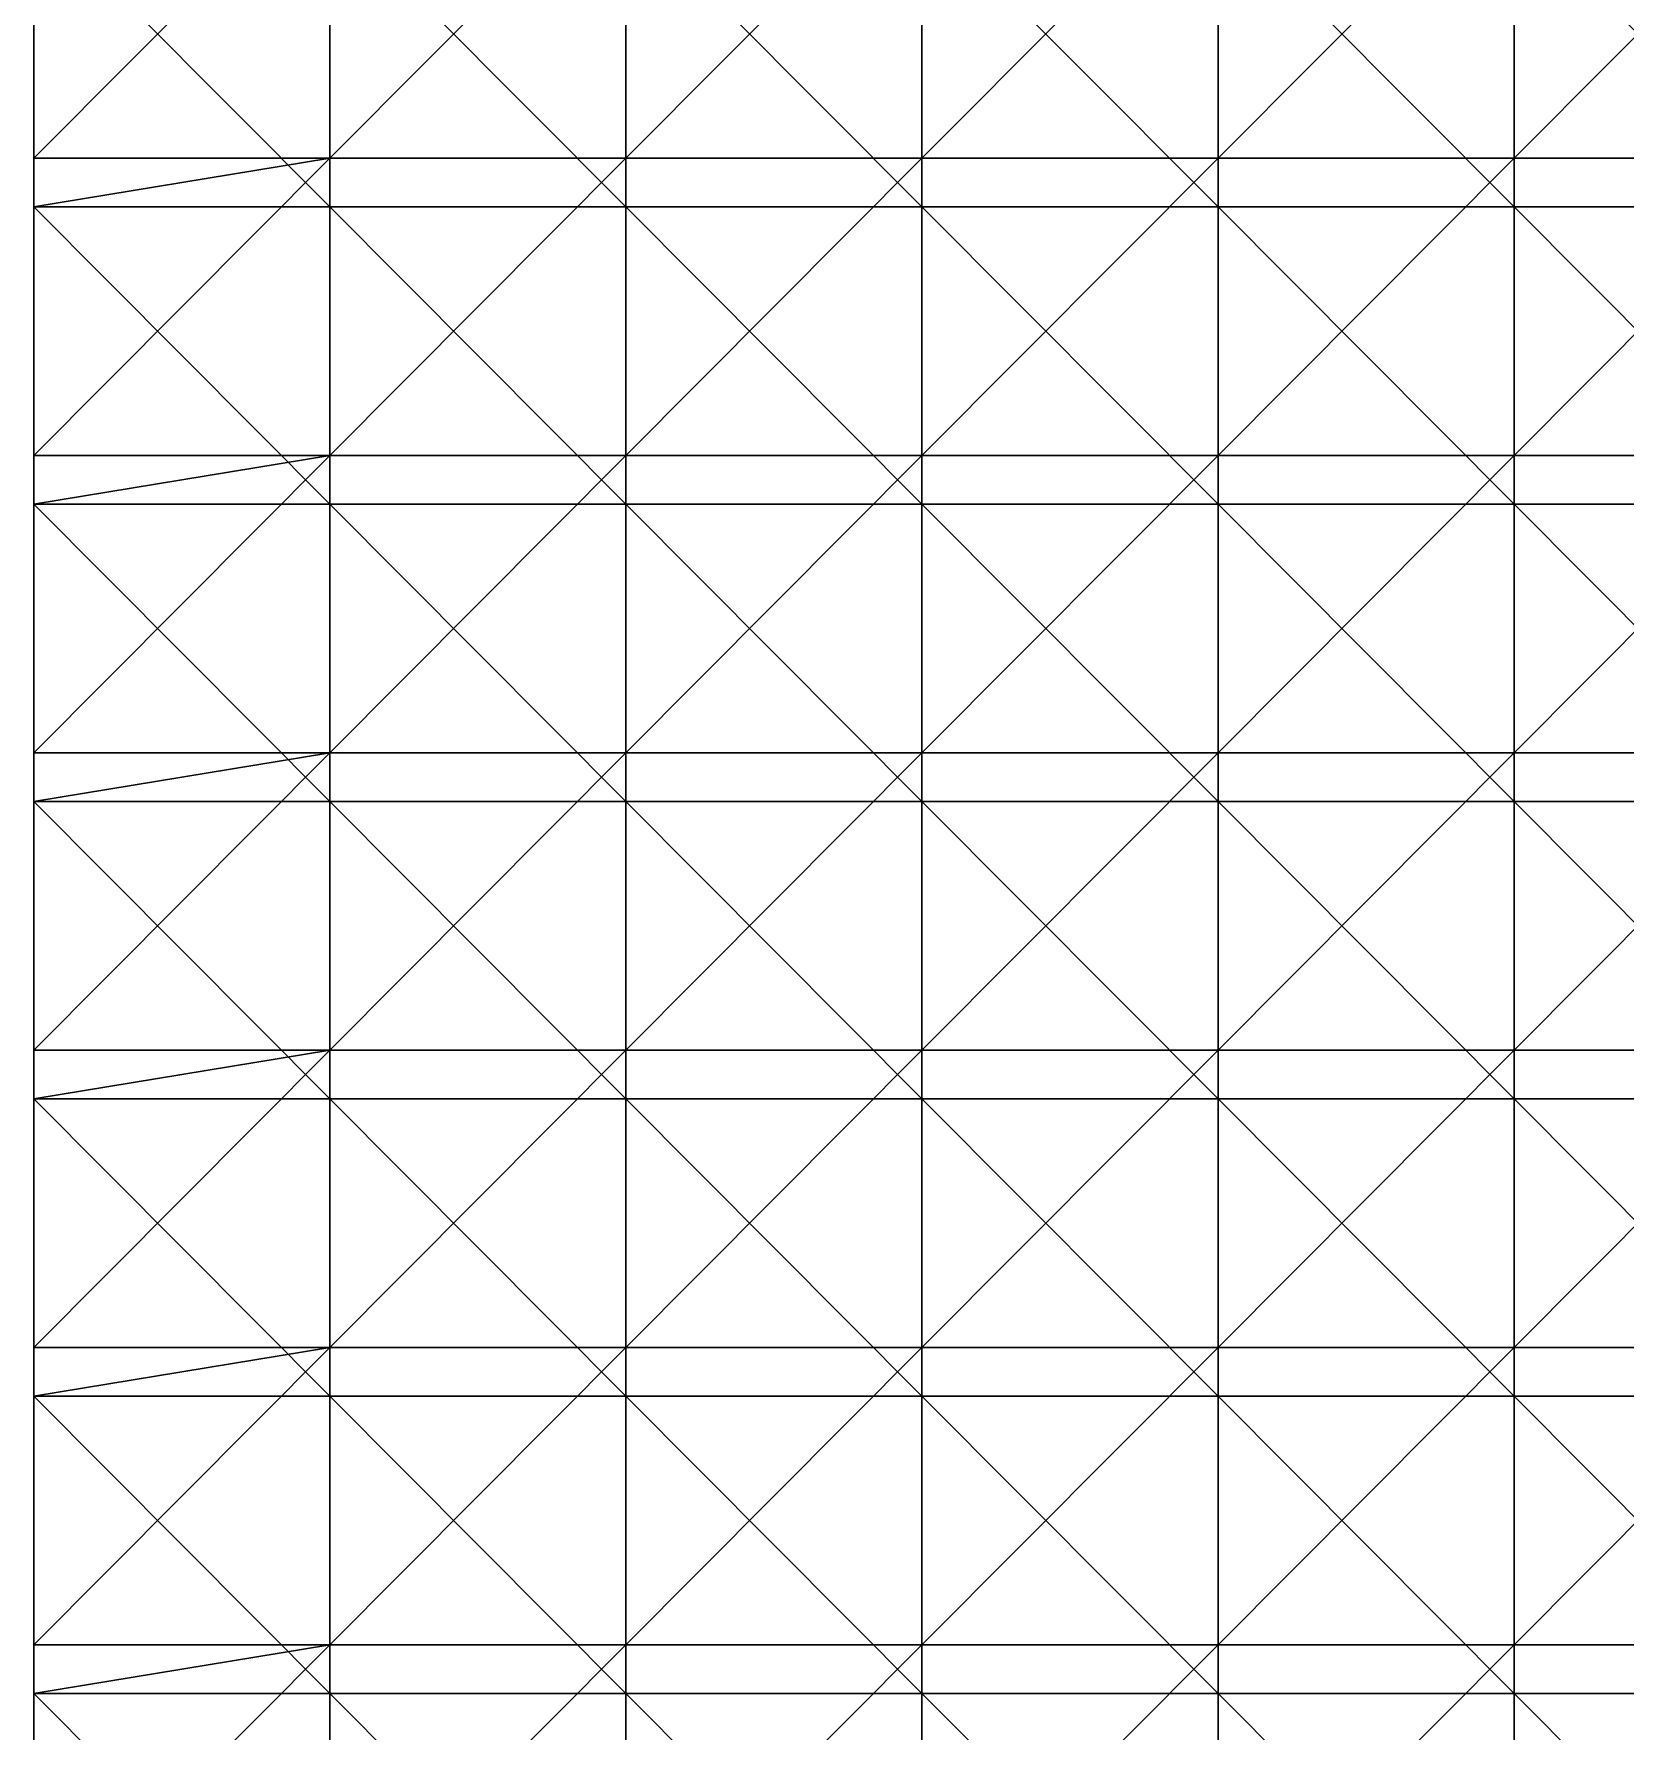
# Model space of a CAD drawing. Header units: inches. Extents: x 0 to 300, y 0 to 160.
# Drawn here: x 0 to 37.5, y 40 to 80 of the extents above; entities that cross this region are included whole.
import ezdxf

# ---------------------------------------------------------------- set-up
doc = ezdxf.new("R2010")
doc.units = ezdxf.units.IN
doc.header["$LTSCALE"] = 198.929398
doc.header["$MEASUREMENT"] = 0
for name, color, linetype in [('1', 7, 'CONTINUOUS'), ('4', 7, 'CONTINUOUS'), ('6', 7, 'CONTINUOUS')]:
    doc.layers.add(name, color=color, linetype=linetype)

msp = doc.modelspace()

# ---------------------------------------------------------------- linework, layer by layer
at = {"layer": '1', "linetype": 'CONTINUOUS'}
for points in [[(0, 75.923, -153.043), (0, 75.923, -146.087), (0, 82.93, -153.043), (0, 75.923, -153.043)], [(0, 77.07, -160), (0, 75.923, -153.043), (0, 82.93, -160), (0, 77.07, -160)], [(0, 82.93, -160), (0, 75.923, -153.043), (0, 82.93, -153.043), (0, 82.93, -160)], [(0, 75.923, -146.087), (0, 75.923, -139.13), (0, 82.93, -146.087), (0, 75.923, -146.087)], [(0, 82.93, -153.043), (0, 75.923, -146.087), (0, 82.93, -146.087), (0, 82.93, -153.043)], [(0, 75.923, -139.13), (0, 75.923, -132.174), (0, 82.93, -139.13), (0, 75.923, -139.13)], [(0, 82.93, -146.087), (0, 75.923, -139.13), (0, 82.93, -139.13), (0, 82.93, -146.087)], [(0, 75.923, -132.174), (0, 75.923, -125.217), (0, 82.93, -132.174), (0, 75.923, -132.174)], [(0, 82.93, -139.13), (0, 75.923, -132.174), (0, 82.93, -132.174), (0, 82.93, -139.13)], [(0, 75.923, -125.217), (0, 75.923, -118.261), (0, 82.93, -125.217), (0, 75.923, -125.217)], [(0, 82.93, -132.174), (0, 75.923, -125.217), (0, 82.93, -125.217), (0, 82.93, -132.174)], [(0, 75.923, -118.261), (0, 75.923, -111.304), (0, 82.93, -118.261), (0, 75.923, -118.261)], [(0, 82.93, -125.217), (0, 75.923, -118.261), (0, 82.93, -118.261), (0, 82.93, -125.217)], [(0, 75.923, -111.304), (0, 75.923, -104.348), (0, 82.93, -111.304), (0, 75.923, -111.304)], [(0, 82.93, -118.261), (0, 75.923, -111.304), (0, 82.93, -111.304), (0, 82.93, -118.261)], [(0, 75.923, -104.348), (0, 75.923, -97.391), (0, 82.93, -104.348), (0, 75.923, -104.348)], [(0, 82.93, -111.304), (0, 75.923, -104.348), (0, 82.93, -104.348), (0, 82.93, -111.304)], [(0, 75.923, -97.391), (0, 75.923, -90.435), (0, 82.93, -97.391), (0, 75.923, -97.391)], [(0, 82.93, -104.348), (0, 75.923, -97.391), (0, 82.93, -97.391), (0, 82.93, -104.348)], [(0, 75.923, -90.435), (0, 75.923, -83.478), (0, 82.93, -90.435), (0, 75.923, -90.435)], [(0, 82.93, -97.391), (0, 75.923, -90.435), (0, 82.93, -90.435), (0, 82.93, -97.391)], [(0, 75.923, -83.478), (0, 75.923, -76.522), (0, 82.93, -83.478), (0, 75.923, -83.478)], [(0, 82.93, -90.435), (0, 75.923, -83.478), (0, 82.93, -83.478), (0, 82.93, -90.435)], [(0, 75.923, -76.522), (0, 75.923, -69.565), (0, 82.93, -76.522), (0, 75.923, -76.522)], [(0, 82.93, -83.478), (0, 75.923, -76.522), (0, 82.93, -76.522), (0, 82.93, -83.478)], [(0, 75.923, -69.565), (0, 75.923, -62.609), (0, 82.93, -69.565), (0, 75.923, -69.565)], [(0, 82.93, -76.522), (0, 75.923, -69.565), (0, 82.93, -69.565), (0, 82.93, -76.522)], [(0, 75.923, -62.609), (0, 75.923, -55.652), (0, 82.93, -62.609), (0, 75.923, -62.609)], [(0, 82.93, -69.565), (0, 75.923, -62.609), (0, 82.93, -62.609), (0, 82.93, -69.565)], [(0, 75.923, -55.652), (0, 75.923, -48.696), (0, 82.93, -55.652), (0, 75.923, -55.652)], [(0, 82.93, -62.609), (0, 75.923, -55.652), (0, 82.93, -55.652), (0, 82.93, -62.609)], [(0, 75.923, -48.696), (0, 75.923, -41.739), (0, 82.93, -48.696), (0, 75.923, -48.696)], [(0, 82.93, -55.652), (0, 75.923, -48.696), (0, 82.93, -48.696), (0, 82.93, -55.652)], [(0, 75.923, -41.739), (0, 75.923, -34.783), (0, 82.93, -41.739), (0, 75.923, -41.739)], [(0, 82.93, -48.696), (0, 75.923, -41.739), (0, 82.93, -41.739), (0, 82.93, -48.696)], [(0, 75.923, -34.783), (0, 75.923, -27.826), (0, 82.93, -34.783), (0, 75.923, -34.783)], [(0, 82.93, -41.739), (0, 75.923, -34.783), (0, 82.93, -34.783), (0, 82.93, -41.739)], [(0, 75.923, -27.826), (0, 75.923, -20.87), (0, 82.93, -27.826), (0, 75.923, -27.826)], [(0, 82.93, -34.783), (0, 75.923, -27.826), (0, 82.93, -27.826), (0, 82.93, -34.783)], [(0, 75.923, -20.87), (0, 75.923, -13.913), (0, 82.93, -20.87), (0, 75.923, -20.87)], [(0, 82.93, -27.826), (0, 75.923, -20.87), (0, 82.93, -20.87), (0, 82.93, -27.826)], [(0, 75.923, -13.913), (0, 75.923, -6.957), (0, 82.93, -13.913), (0, 75.923, -13.913)], [(0, 82.93, -20.87), (0, 75.923, -13.913), (0, 82.93, -13.913), (0, 82.93, -20.87)], [(0, 75.923, -6.957), (0, 75.923), (0, 82.93, -6.957), (0, 75.923, -6.957)], [(0, 82.93, -13.913), (0, 75.923, -6.957), (0, 82.93, -6.957), (0, 82.93, -13.913)], [(0, 82.93, -6.957), (0, 75.923), (0, 82.93), (0, 82.93, -6.957)], [(0, 75.923, -160), (0, 75.923, -153.043), (0, 77.07, -160), (0, 75.923, -160)], [(0, 68.916, -153.043), (0, 68.916, -146.087), (0, 75.923, -153.043), (0, 68.916, -153.043)], [(0, 70.063, -160), (0, 68.916, -153.043), (0, 75.923, -160), (0, 70.063, -160)], [(0, 75.923, -160), (0, 68.916, -153.043), (0, 75.923, -153.043), (0, 75.923, -160)], [(0, 68.916, -146.087), (0, 68.916, -139.13), (0, 75.923, -146.087), (0, 68.916, -146.087)], [(0, 75.923, -153.043), (0, 68.916, -146.087), (0, 75.923, -146.087), (0, 75.923, -153.043)], [(0, 68.916, -139.13), (0, 68.916, -132.174), (0, 75.923, -139.13), (0, 68.916, -139.13)], [(0, 75.923, -146.087), (0, 68.916, -139.13), (0, 75.923, -139.13), (0, 75.923, -146.087)], [(0, 68.916, -132.174), (0, 68.916, -125.217), (0, 75.923, -132.174), (0, 68.916, -132.174)], [(0, 75.923, -139.13), (0, 68.916, -132.174), (0, 75.923, -132.174), (0, 75.923, -139.13)], [(0, 68.916, -125.217), (0, 68.916, -118.261), (0, 75.923, -125.217), (0, 68.916, -125.217)], [(0, 75.923, -132.174), (0, 68.916, -125.217), (0, 75.923, -125.217), (0, 75.923, -132.174)], [(0, 68.916, -118.261), (0, 68.916, -111.304), (0, 75.923, -118.261), (0, 68.916, -118.261)], [(0, 75.923, -125.217), (0, 68.916, -118.261), (0, 75.923, -118.261), (0, 75.923, -125.217)], [(0, 68.916, -111.304), (0, 68.916, -104.348), (0, 75.923, -111.304), (0, 68.916, -111.304)], [(0, 75.923, -118.261), (0, 68.916, -111.304), (0, 75.923, -111.304), (0, 75.923, -118.261)], [(0, 68.916, -104.348), (0, 68.916, -97.391), (0, 75.923, -104.348), (0, 68.916, -104.348)], [(0, 75.923, -111.304), (0, 68.916, -104.348), (0, 75.923, -104.348), (0, 75.923, -111.304)], [(0, 68.916, -97.391), (0, 68.916, -90.435), (0, 75.923, -97.391), (0, 68.916, -97.391)], [(0, 75.923, -104.348), (0, 68.916, -97.391), (0, 75.923, -97.391), (0, 75.923, -104.348)], [(0, 68.916, -90.435), (0, 68.916, -83.478), (0, 75.923, -90.435), (0, 68.916, -90.435)], [(0, 75.923, -97.391), (0, 68.916, -90.435), (0, 75.923, -90.435), (0, 75.923, -97.391)], [(0, 68.916, -83.478), (0, 68.916, -76.522), (0, 75.923, -83.478), (0, 68.916, -83.478)], [(0, 75.923, -90.435), (0, 68.916, -83.478), (0, 75.923, -83.478), (0, 75.923, -90.435)], [(0, 68.916, -76.522), (0, 68.916, -69.565), (0, 75.923, -76.522), (0, 68.916, -76.522)], [(0, 75.923, -83.478), (0, 68.916, -76.522), (0, 75.923, -76.522), (0, 75.923, -83.478)], [(0, 68.916, -69.565), (0, 68.916, -62.609), (0, 75.923, -69.565), (0, 68.916, -69.565)], [(0, 75.923, -76.522), (0, 68.916, -69.565), (0, 75.923, -69.565), (0, 75.923, -76.522)], [(0, 68.916, -62.609), (0, 68.916, -55.652), (0, 75.923, -62.609), (0, 68.916, -62.609)], [(0, 75.923, -69.565), (0, 68.916, -62.609), (0, 75.923, -62.609), (0, 75.923, -69.565)], [(0, 68.916, -55.652), (0, 68.916, -48.696), (0, 75.923, -55.652), (0, 68.916, -55.652)], [(0, 75.923, -62.609), (0, 68.916, -55.652), (0, 75.923, -55.652), (0, 75.923, -62.609)], [(0, 68.916, -48.696), (0, 68.916, -41.739), (0, 75.923, -48.696), (0, 68.916, -48.696)], [(0, 75.923, -55.652), (0, 68.916, -48.696), (0, 75.923, -48.696), (0, 75.923, -55.652)], [(0, 68.916, -41.739), (0, 68.916, -34.783), (0, 75.923, -41.739), (0, 68.916, -41.739)], [(0, 75.923, -48.696), (0, 68.916, -41.739), (0, 75.923, -41.739), (0, 75.923, -48.696)], [(0, 68.916, -34.783), (0, 68.916, -27.826), (0, 75.923, -34.783), (0, 68.916, -34.783)], [(0, 75.923, -41.739), (0, 68.916, -34.783), (0, 75.923, -34.783), (0, 75.923, -41.739)], [(0, 68.916, -27.826), (0, 68.916, -20.87), (0, 75.923, -27.826), (0, 68.916, -27.826)], [(0, 75.923, -34.783), (0, 68.916, -27.826), (0, 75.923, -27.826), (0, 75.923, -34.783)], [(0, 68.916, -20.87), (0, 68.916, -13.913), (0, 75.923, -20.87), (0, 68.916, -20.87)], [(0, 75.923, -27.826), (0, 68.916, -20.87), (0, 75.923, -20.87), (0, 75.923, -27.826)], [(0, 68.916, -13.913), (0, 68.916, -6.957), (0, 75.923, -13.913), (0, 68.916, -13.913)], [(0, 75.923, -20.87), (0, 68.916, -13.913), (0, 75.923, -13.913), (0, 75.923, -20.87)], [(0, 68.916, -6.957), (0, 68.916), (0, 75.923, -6.957), (0, 68.916, -6.957)], [(0, 75.923, -13.913), (0, 68.916, -6.957), (0, 75.923, -6.957), (0, 75.923, -13.913)], [(0, 75.923, -6.957), (0, 68.916), (0, 75.923), (0, 75.923, -6.957)], [(0, 68.916, -160), (0, 68.916, -153.043), (0, 70.063, -160), (0, 68.916, -160)], [(0, 61.909, -153.043), (0, 61.909, -146.087), (0, 68.916, -153.043), (0, 61.909, -153.043)], [(0, 63.056, -160), (0, 61.909, -153.043), (0, 68.916, -160), (0, 63.056, -160)], [(0, 68.916, -160), (0, 61.909, -153.043), (0, 68.916, -153.043), (0, 68.916, -160)], [(0, 61.909, -146.087), (0, 61.909, -139.13), (0, 68.916, -146.087), (0, 61.909, -146.087)], [(0, 68.916, -153.043), (0, 61.909, -146.087), (0, 68.916, -146.087), (0, 68.916, -153.043)], [(0, 61.909, -139.13), (0, 61.909, -132.174), (0, 68.916, -139.13), (0, 61.909, -139.13)], [(0, 68.916, -146.087), (0, 61.909, -139.13), (0, 68.916, -139.13), (0, 68.916, -146.087)], [(0, 61.909, -132.174), (0, 61.909, -125.217), (0, 68.916, -132.174), (0, 61.909, -132.174)], [(0, 68.916, -139.13), (0, 61.909, -132.174), (0, 68.916, -132.174), (0, 68.916, -139.13)], [(0, 61.909, -125.217), (0, 61.909, -118.261), (0, 68.916, -125.217), (0, 61.909, -125.217)], [(0, 68.916, -132.174), (0, 61.909, -125.217), (0, 68.916, -125.217), (0, 68.916, -132.174)], [(0, 61.909, -118.261), (0, 61.909, -111.304), (0, 68.916, -118.261), (0, 61.909, -118.261)], [(0, 68.916, -125.217), (0, 61.909, -118.261), (0, 68.916, -118.261), (0, 68.916, -125.217)], [(0, 61.909, -111.304), (0, 61.909, -104.348), (0, 68.916, -111.304), (0, 61.909, -111.304)], [(0, 68.916, -118.261), (0, 61.909, -111.304), (0, 68.916, -111.304), (0, 68.916, -118.261)], [(0, 61.909, -104.348), (0, 61.909, -97.391), (0, 68.916, -104.348), (0, 61.909, -104.348)], [(0, 68.916, -111.304), (0, 61.909, -104.348), (0, 68.916, -104.348), (0, 68.916, -111.304)], [(0, 61.909, -97.391), (0, 61.909, -90.435), (0, 68.916, -97.391), (0, 61.909, -97.391)], [(0, 68.916, -104.348), (0, 61.909, -97.391), (0, 68.916, -97.391), (0, 68.916, -104.348)], [(0, 61.909, -90.435), (0, 61.909, -83.478), (0, 68.916, -90.435), (0, 61.909, -90.435)], [(0, 68.916, -97.391), (0, 61.909, -90.435), (0, 68.916, -90.435), (0, 68.916, -97.391)], [(0, 61.909, -83.478), (0, 61.909, -76.522), (0, 68.916, -83.478), (0, 61.909, -83.478)], [(0, 68.916, -90.435), (0, 61.909, -83.478), (0, 68.916, -83.478), (0, 68.916, -90.435)], [(0, 61.909, -76.522), (0, 61.909, -69.565), (0, 68.916, -76.522), (0, 61.909, -76.522)], [(0, 68.916, -83.478), (0, 61.909, -76.522), (0, 68.916, -76.522), (0, 68.916, -83.478)], [(0, 61.909, -69.565), (0, 61.909, -62.609), (0, 68.916, -69.565), (0, 61.909, -69.565)], [(0, 68.916, -76.522), (0, 61.909, -69.565), (0, 68.916, -69.565), (0, 68.916, -76.522)], [(0, 61.909, -62.609), (0, 61.909, -55.652), (0, 68.916, -62.609), (0, 61.909, -62.609)], [(0, 68.916, -69.565), (0, 61.909, -62.609), (0, 68.916, -62.609), (0, 68.916, -69.565)], [(0, 61.909, -55.652), (0, 61.909, -48.696), (0, 68.916, -55.652), (0, 61.909, -55.652)], [(0, 68.916, -62.609), (0, 61.909, -55.652), (0, 68.916, -55.652), (0, 68.916, -62.609)], [(0, 61.909, -48.696), (0, 61.909, -41.739), (0, 68.916, -48.696), (0, 61.909, -48.696)], [(0, 68.916, -55.652), (0, 61.909, -48.696), (0, 68.916, -48.696), (0, 68.916, -55.652)], [(0, 61.909, -41.739), (0, 61.909, -34.783), (0, 68.916, -41.739), (0, 61.909, -41.739)], [(0, 68.916, -48.696), (0, 61.909, -41.739), (0, 68.916, -41.739), (0, 68.916, -48.696)], [(0, 61.909, -34.783), (0, 61.909, -27.826), (0, 68.916, -34.783), (0, 61.909, -34.783)], [(0, 68.916, -41.739), (0, 61.909, -34.783), (0, 68.916, -34.783), (0, 68.916, -41.739)], [(0, 61.909, -27.826), (0, 61.909, -20.87), (0, 68.916, -27.826), (0, 61.909, -27.826)], [(0, 68.916, -34.783), (0, 61.909, -27.826), (0, 68.916, -27.826), (0, 68.916, -34.783)], [(0, 61.909, -20.87), (0, 61.909, -13.913), (0, 68.916, -20.87), (0, 61.909, -20.87)], [(0, 68.916, -27.826), (0, 61.909, -20.87), (0, 68.916, -20.87), (0, 68.916, -27.826)], [(0, 61.909, -13.913), (0, 61.909, -6.957), (0, 68.916, -13.913), (0, 61.909, -13.913)], [(0, 68.916, -20.87), (0, 61.909, -13.913), (0, 68.916, -13.913), (0, 68.916, -20.87)], [(0, 61.909, -6.957), (0, 61.909), (0, 68.916, -6.957), (0, 61.909, -6.957)], [(0, 68.916, -13.913), (0, 61.909, -6.957), (0, 68.916, -6.957), (0, 68.916, -13.913)], [(0, 68.916, -6.957), (0, 61.909), (0, 68.916), (0, 68.916, -6.957)], [(0, 61.909, -160), (0, 61.909, -153.043), (0, 63.056, -160), (0, 61.909, -160)], [(0, 54.902, -153.043), (0, 54.902, -146.087), (0, 61.909, -153.043), (0, 54.902, -153.043)], [(0, 56.049, -160), (0, 54.902, -153.043), (0, 61.909, -160), (0, 56.049, -160)], [(0, 61.909, -160), (0, 54.902, -153.043), (0, 61.909, -153.043), (0, 61.909, -160)], [(0, 54.902, -146.087), (0, 54.902, -139.13), (0, 61.909, -146.087), (0, 54.902, -146.087)], [(0, 61.909, -153.043), (0, 54.902, -146.087), (0, 61.909, -146.087), (0, 61.909, -153.043)], [(0, 54.902, -139.13), (0, 54.902, -132.174), (0, 61.909, -139.13), (0, 54.902, -139.13)], [(0, 61.909, -146.087), (0, 54.902, -139.13), (0, 61.909, -139.13), (0, 61.909, -146.087)], [(0, 54.902, -132.174), (0, 54.902, -125.217), (0, 61.909, -132.174), (0, 54.902, -132.174)], [(0, 61.909, -139.13), (0, 54.902, -132.174), (0, 61.909, -132.174), (0, 61.909, -139.13)], [(0, 54.902, -125.217), (0, 54.902, -118.261), (0, 61.909, -125.217), (0, 54.902, -125.217)], [(0, 61.909, -132.174), (0, 54.902, -125.217), (0, 61.909, -125.217), (0, 61.909, -132.174)], [(0, 54.902, -118.261), (0, 54.902, -111.304), (0, 61.909, -118.261), (0, 54.902, -118.261)], [(0, 61.909, -125.217), (0, 54.902, -118.261), (0, 61.909, -118.261), (0, 61.909, -125.217)], [(0, 54.902, -111.304), (0, 54.902, -104.348), (0, 61.909, -111.304), (0, 54.902, -111.304)], [(0, 61.909, -118.261), (0, 54.902, -111.304), (0, 61.909, -111.304), (0, 61.909, -118.261)], [(0, 54.902, -104.348), (0, 54.902, -97.391), (0, 61.909, -104.348), (0, 54.902, -104.348)], [(0, 61.909, -111.304), (0, 54.902, -104.348), (0, 61.909, -104.348), (0, 61.909, -111.304)], [(0, 54.902, -97.391), (0, 54.902, -90.435), (0, 61.909, -97.391), (0, 54.902, -97.391)], [(0, 61.909, -104.348), (0, 54.902, -97.391), (0, 61.909, -97.391), (0, 61.909, -104.348)], [(0, 54.902, -90.435), (0, 54.902, -83.478), (0, 61.909, -90.435), (0, 54.902, -90.435)], [(0, 61.909, -97.391), (0, 54.902, -90.435), (0, 61.909, -90.435), (0, 61.909, -97.391)], [(0, 54.902, -83.478), (0, 54.902, -76.522), (0, 61.909, -83.478), (0, 54.902, -83.478)], [(0, 61.909, -90.435), (0, 54.902, -83.478), (0, 61.909, -83.478), (0, 61.909, -90.435)], [(0, 54.902, -76.522), (0, 54.902, -69.565), (0, 61.909, -76.522), (0, 54.902, -76.522)], [(0, 61.909, -83.478), (0, 54.902, -76.522), (0, 61.909, -76.522), (0, 61.909, -83.478)], [(0, 54.902, -69.565), (0, 54.902, -62.609), (0, 61.909, -69.565), (0, 54.902, -69.565)], [(0, 61.909, -76.522), (0, 54.902, -69.565), (0, 61.909, -69.565), (0, 61.909, -76.522)], [(0, 54.902, -62.609), (0, 54.902, -55.652), (0, 61.909, -62.609), (0, 54.902, -62.609)], [(0, 61.909, -69.565), (0, 54.902, -62.609), (0, 61.909, -62.609), (0, 61.909, -69.565)], [(0, 54.902, -55.652), (0, 54.902, -48.696), (0, 61.909, -55.652), (0, 54.902, -55.652)], [(0, 61.909, -62.609), (0, 54.902, -55.652), (0, 61.909, -55.652), (0, 61.909, -62.609)], [(0, 54.902, -48.696), (0, 54.902, -41.739), (0, 61.909, -48.696), (0, 54.902, -48.696)], [(0, 61.909, -55.652), (0, 54.902, -48.696), (0, 61.909, -48.696), (0, 61.909, -55.652)], [(0, 54.902, -41.739), (0, 54.902, -34.783), (0, 61.909, -41.739), (0, 54.902, -41.739)], [(0, 61.909, -48.696), (0, 54.902, -41.739), (0, 61.909, -41.739), (0, 61.909, -48.696)], [(0, 54.902, -34.783), (0, 54.902, -27.826), (0, 61.909, -34.783), (0, 54.902, -34.783)], [(0, 61.909, -41.739), (0, 54.902, -34.783), (0, 61.909, -34.783), (0, 61.909, -41.739)], [(0, 54.902, -27.826), (0, 54.902, -20.87), (0, 61.909, -27.826), (0, 54.902, -27.826)], [(0, 61.909, -34.783), (0, 54.902, -27.826), (0, 61.909, -27.826), (0, 61.909, -34.783)], [(0, 54.902, -20.87), (0, 54.902, -13.913), (0, 61.909, -20.87), (0, 54.902, -20.87)], [(0, 61.909, -27.826), (0, 54.902, -20.87), (0, 61.909, -20.87), (0, 61.909, -27.826)], [(0, 54.902, -13.913), (0, 54.902, -6.957), (0, 61.909, -13.913), (0, 54.902, -13.913)], [(0, 61.909, -20.87), (0, 54.902, -13.913), (0, 61.909, -13.913), (0, 61.909, -20.87)], [(0, 54.902, -6.957), (0, 54.902), (0, 61.909, -6.957), (0, 54.902, -6.957)], [(0, 61.909, -13.913), (0, 54.902, -6.957), (0, 61.909, -6.957), (0, 61.909, -13.913)], [(0, 61.909, -6.957), (0, 54.902), (0, 61.909), (0, 61.909, -6.957)], [(0, 54.902, -160), (0, 54.902, -153.043), (0, 56.049, -160), (0, 54.902, -160)], [(0, 47.895, -153.043), (0, 47.895, -146.087), (0, 54.902, -153.043), (0, 47.895, -153.043)], [(0, 49.042, -160), (0, 47.895, -153.043), (0, 54.902, -160), (0, 49.042, -160)], [(0, 54.902, -160), (0, 47.895, -153.043), (0, 54.902, -153.043), (0, 54.902, -160)], [(0, 47.895, -146.087), (0, 47.895, -139.13), (0, 54.902, -146.087), (0, 47.895, -146.087)], [(0, 54.902, -153.043), (0, 47.895, -146.087), (0, 54.902, -146.087), (0, 54.902, -153.043)], [(0, 47.895, -139.13), (0, 47.895, -132.174), (0, 54.902, -139.13), (0, 47.895, -139.13)], [(0, 54.902, -146.087), (0, 47.895, -139.13), (0, 54.902, -139.13), (0, 54.902, -146.087)], [(0, 47.895, -132.174), (0, 47.895, -125.217), (0, 54.902, -132.174), (0, 47.895, -132.174)], [(0, 54.902, -139.13), (0, 47.895, -132.174), (0, 54.902, -132.174), (0, 54.902, -139.13)], [(0, 47.895, -125.217), (0, 47.895, -118.261), (0, 54.902, -125.217), (0, 47.895, -125.217)], [(0, 54.902, -132.174), (0, 47.895, -125.217), (0, 54.902, -125.217), (0, 54.902, -132.174)], [(0, 47.895, -118.261), (0, 47.895, -111.304), (0, 54.902, -118.261), (0, 47.895, -118.261)], [(0, 54.902, -125.217), (0, 47.895, -118.261), (0, 54.902, -118.261), (0, 54.902, -125.217)], [(0, 47.895, -111.304), (0, 47.895, -104.348), (0, 54.902, -111.304), (0, 47.895, -111.304)], [(0, 54.902, -118.261), (0, 47.895, -111.304), (0, 54.902, -111.304), (0, 54.902, -118.261)], [(0, 47.895, -104.348), (0, 47.895, -97.391), (0, 54.902, -104.348), (0, 47.895, -104.348)], [(0, 54.902, -111.304), (0, 47.895, -104.348), (0, 54.902, -104.348), (0, 54.902, -111.304)], [(0, 47.895, -97.391), (0, 47.895, -90.435), (0, 54.902, -97.391), (0, 47.895, -97.391)], [(0, 54.902, -104.348), (0, 47.895, -97.391), (0, 54.902, -97.391), (0, 54.902, -104.348)], [(0, 47.895, -90.435), (0, 47.895, -83.478), (0, 54.902, -90.435), (0, 47.895, -90.435)], [(0, 54.902, -97.391), (0, 47.895, -90.435), (0, 54.902, -90.435), (0, 54.902, -97.391)], [(0, 47.895, -83.478), (0, 47.895, -76.522), (0, 54.902, -83.478), (0, 47.895, -83.478)], [(0, 54.902, -90.435), (0, 47.895, -83.478), (0, 54.902, -83.478), (0, 54.902, -90.435)], [(0, 47.895, -76.522), (0, 47.895, -69.565), (0, 54.902, -76.522), (0, 47.895, -76.522)], [(0, 54.902, -83.478), (0, 47.895, -76.522), (0, 54.902, -76.522), (0, 54.902, -83.478)], [(0, 47.895, -69.565), (0, 47.895, -62.609), (0, 54.902, -69.565), (0, 47.895, -69.565)], [(0, 54.902, -76.522), (0, 47.895, -69.565), (0, 54.902, -69.565), (0, 54.902, -76.522)], [(0, 47.895, -62.609), (0, 47.895, -55.652), (0, 54.902, -62.609), (0, 47.895, -62.609)], [(0, 54.902, -69.565), (0, 47.895, -62.609), (0, 54.902, -62.609), (0, 54.902, -69.565)], [(0, 47.895, -55.652), (0, 47.895, -48.696), (0, 54.902, -55.652), (0, 47.895, -55.652)], [(0, 54.902, -62.609), (0, 47.895, -55.652), (0, 54.902, -55.652), (0, 54.902, -62.609)], [(0, 47.895, -48.696), (0, 47.895, -41.739), (0, 54.902, -48.696), (0, 47.895, -48.696)], [(0, 54.902, -55.652), (0, 47.895, -48.696), (0, 54.902, -48.696), (0, 54.902, -55.652)], [(0, 47.895, -41.739), (0, 47.895, -34.783), (0, 54.902, -41.739), (0, 47.895, -41.739)], [(0, 54.902, -48.696), (0, 47.895, -41.739), (0, 54.902, -41.739), (0, 54.902, -48.696)], [(0, 47.895, -34.783), (0, 47.895, -27.826), (0, 54.902, -34.783), (0, 47.895, -34.783)], [(0, 54.902, -41.739), (0, 47.895, -34.783), (0, 54.902, -34.783), (0, 54.902, -41.739)], [(0, 47.895, -27.826), (0, 47.895, -20.87), (0, 54.902, -27.826), (0, 47.895, -27.826)], [(0, 54.902, -34.783), (0, 47.895, -27.826), (0, 54.902, -27.826), (0, 54.902, -34.783)], [(0, 47.895, -20.87), (0, 47.895, -13.913), (0, 54.902, -20.87), (0, 47.895, -20.87)], [(0, 54.902, -27.826), (0, 47.895, -20.87), (0, 54.902, -20.87), (0, 54.902, -27.826)], [(0, 47.895, -13.913), (0, 47.895, -6.957), (0, 54.902, -13.913), (0, 47.895, -13.913)], [(0, 54.902, -20.87), (0, 47.895, -13.913), (0, 54.902, -13.913), (0, 54.902, -20.87)], [(0, 47.895, -6.957), (0, 47.895), (0, 54.902, -6.957), (0, 47.895, -6.957)], [(0, 54.902, -13.913), (0, 47.895, -6.957), (0, 54.902, -6.957), (0, 54.902, -13.913)], [(0, 54.902, -6.957), (0, 47.895), (0, 54.902), (0, 54.902, -6.957)], [(0, 47.895, -160), (0, 47.895, -153.043), (0, 49.042, -160), (0, 47.895, -160)], [(0, 40.888, -153.043), (0, 40.888, -146.087), (0, 47.895, -153.043), (0, 40.888, -153.043)], [(0, 42.035, -160), (0, 40.888, -153.043), (0, 47.895, -160), (0, 42.035, -160)], [(0, 47.895, -160), (0, 40.888, -153.043), (0, 47.895, -153.043), (0, 47.895, -160)], [(0, 40.888, -146.087), (0, 40.888, -139.13), (0, 47.895, -146.087), (0, 40.888, -146.087)], [(0, 47.895, -153.043), (0, 40.888, -146.087), (0, 47.895, -146.087), (0, 47.895, -153.043)], [(0, 40.888, -139.13), (0, 40.888, -132.174), (0, 47.895, -139.13), (0, 40.888, -139.13)], [(0, 47.895, -146.087), (0, 40.888, -139.13), (0, 47.895, -139.13), (0, 47.895, -146.087)], [(0, 40.888, -132.174), (0, 40.888, -125.217), (0, 47.895, -132.174), (0, 40.888, -132.174)], [(0, 47.895, -139.13), (0, 40.888, -132.174), (0, 47.895, -132.174), (0, 47.895, -139.13)], [(0, 40.888, -125.217), (0, 40.888, -118.261), (0, 47.895, -125.217), (0, 40.888, -125.217)], [(0, 47.895, -132.174), (0, 40.888, -125.217), (0, 47.895, -125.217), (0, 47.895, -132.174)], [(0, 40.888, -118.261), (0, 40.888, -111.304), (0, 47.895, -118.261), (0, 40.888, -118.261)], [(0, 47.895, -125.217), (0, 40.888, -118.261), (0, 47.895, -118.261), (0, 47.895, -125.217)], [(0, 40.888, -111.304), (0, 40.888, -104.348), (0, 47.895, -111.304), (0, 40.888, -111.304)], [(0, 47.895, -118.261), (0, 40.888, -111.304), (0, 47.895, -111.304), (0, 47.895, -118.261)], [(0, 40.888, -104.348), (0, 40.888, -97.391), (0, 47.895, -104.348), (0, 40.888, -104.348)], [(0, 47.895, -111.304), (0, 40.888, -104.348), (0, 47.895, -104.348), (0, 47.895, -111.304)], [(0, 40.888, -97.391), (0, 40.888, -90.435), (0, 47.895, -97.391), (0, 40.888, -97.391)], [(0, 47.895, -104.348), (0, 40.888, -97.391), (0, 47.895, -97.391), (0, 47.895, -104.348)], [(0, 40.888, -90.435), (0, 40.888, -83.478), (0, 47.895, -90.435), (0, 40.888, -90.435)], [(0, 47.895, -97.391), (0, 40.888, -90.435), (0, 47.895, -90.435), (0, 47.895, -97.391)], [(0, 40.888, -83.478), (0, 40.888, -76.522), (0, 47.895, -83.478), (0, 40.888, -83.478)], [(0, 47.895, -90.435), (0, 40.888, -83.478), (0, 47.895, -83.478), (0, 47.895, -90.435)], [(0, 40.888, -76.522), (0, 40.888, -69.565), (0, 47.895, -76.522), (0, 40.888, -76.522)], [(0, 47.895, -83.478), (0, 40.888, -76.522), (0, 47.895, -76.522), (0, 47.895, -83.478)], [(0, 40.888, -69.565), (0, 40.888, -62.609), (0, 47.895, -69.565), (0, 40.888, -69.565)], [(0, 47.895, -76.522), (0, 40.888, -69.565), (0, 47.895, -69.565), (0, 47.895, -76.522)], [(0, 40.888, -62.609), (0, 40.888, -55.652), (0, 47.895, -62.609), (0, 40.888, -62.609)], [(0, 47.895, -69.565), (0, 40.888, -62.609), (0, 47.895, -62.609), (0, 47.895, -69.565)], [(0, 40.888, -55.652), (0, 40.888, -48.696), (0, 47.895, -55.652), (0, 40.888, -55.652)], [(0, 47.895, -62.609), (0, 40.888, -55.652), (0, 47.895, -55.652), (0, 47.895, -62.609)], [(0, 40.888, -48.696), (0, 40.888, -41.739), (0, 47.895, -48.696), (0, 40.888, -48.696)], [(0, 47.895, -55.652), (0, 40.888, -48.696), (0, 47.895, -48.696), (0, 47.895, -55.652)], [(0, 40.888, -41.739), (0, 40.888, -34.783), (0, 47.895, -41.739), (0, 40.888, -41.739)], [(0, 47.895, -48.696), (0, 40.888, -41.739), (0, 47.895, -41.739), (0, 47.895, -48.696)], [(0, 40.888, -34.783), (0, 40.888, -27.826), (0, 47.895, -34.783), (0, 40.888, -34.783)], [(0, 47.895, -41.739), (0, 40.888, -34.783), (0, 47.895, -34.783), (0, 47.895, -41.739)], [(0, 40.888, -27.826), (0, 40.888, -20.87), (0, 47.895, -27.826), (0, 40.888, -27.826)], [(0, 47.895, -34.783), (0, 40.888, -27.826), (0, 47.895, -27.826), (0, 47.895, -34.783)], [(0, 40.888, -20.87), (0, 40.888, -13.913), (0, 47.895, -20.87), (0, 40.888, -20.87)], [(0, 47.895, -27.826), (0, 40.888, -20.87), (0, 47.895, -20.87), (0, 47.895, -27.826)], [(0, 40.888, -13.913), (0, 40.888, -6.957), (0, 47.895, -13.913), (0, 40.888, -13.913)], [(0, 47.895, -20.87), (0, 40.888, -13.913), (0, 47.895, -13.913), (0, 47.895, -20.87)], [(0, 40.888, -6.957), (0, 40.888), (0, 47.895, -6.957), (0, 40.888, -6.957)], [(0, 47.895, -13.913), (0, 40.888, -6.957), (0, 47.895, -6.957), (0, 47.895, -13.913)], [(0, 47.895, -6.957), (0, 40.888), (0, 47.895), (0, 47.895, -6.957)], [(0, 40.888, -160), (0, 40.888, -153.043), (0, 42.035, -160), (0, 40.888, -160)], [(0, 33.881, -153.043), (0, 33.881, -146.087), (0, 40.888, -153.043), (0, 33.881, -153.043)], [(0, 35.028, -160), (0, 33.881, -153.043), (0, 40.888, -160), (0, 35.028, -160)], [(0, 40.888, -160), (0, 33.881, -153.043), (0, 40.888, -153.043), (0, 40.888, -160)], [(0, 33.881, -146.087), (0, 33.881, -139.13), (0, 40.888, -146.087), (0, 33.881, -146.087)], [(0, 40.888, -153.043), (0, 33.881, -146.087), (0, 40.888, -146.087), (0, 40.888, -153.043)], [(0, 33.881, -139.13), (0, 33.881, -132.174), (0, 40.888, -139.13), (0, 33.881, -139.13)], [(0, 40.888, -146.087), (0, 33.881, -139.13), (0, 40.888, -139.13), (0, 40.888, -146.087)], [(0, 33.881, -132.174), (0, 33.881, -125.217), (0, 40.888, -132.174), (0, 33.881, -132.174)], [(0, 40.888, -139.13), (0, 33.881, -132.174), (0, 40.888, -132.174), (0, 40.888, -139.13)], [(0, 33.881, -125.217), (0, 33.881, -118.261), (0, 40.888, -125.217), (0, 33.881, -125.217)], [(0, 40.888, -132.174), (0, 33.881, -125.217), (0, 40.888, -125.217), (0, 40.888, -132.174)], [(0, 33.881, -118.261), (0, 33.881, -111.304), (0, 40.888, -118.261), (0, 33.881, -118.261)], [(0, 40.888, -125.217), (0, 33.881, -118.261), (0, 40.888, -118.261), (0, 40.888, -125.217)], [(0, 33.881, -111.304), (0, 33.881, -104.348), (0, 40.888, -111.304), (0, 33.881, -111.304)], [(0, 40.888, -118.261), (0, 33.881, -111.304), (0, 40.888, -111.304), (0, 40.888, -118.261)], [(0, 33.881, -104.348), (0, 33.881, -97.391), (0, 40.888, -104.348), (0, 33.881, -104.348)], [(0, 40.888, -111.304), (0, 33.881, -104.348), (0, 40.888, -104.348), (0, 40.888, -111.304)], [(0, 33.881, -97.391), (0, 33.881, -90.435), (0, 40.888, -97.391), (0, 33.881, -97.391)], [(0, 40.888, -104.348), (0, 33.881, -97.391), (0, 40.888, -97.391), (0, 40.888, -104.348)], [(0, 33.881, -90.435), (0, 33.881, -83.478), (0, 40.888, -90.435), (0, 33.881, -90.435)], [(0, 40.888, -97.391), (0, 33.881, -90.435), (0, 40.888, -90.435), (0, 40.888, -97.391)], [(0, 33.881, -83.478), (0, 33.881, -76.522), (0, 40.888, -83.478), (0, 33.881, -83.478)], [(0, 40.888, -90.435), (0, 33.881, -83.478), (0, 40.888, -83.478), (0, 40.888, -90.435)], [(0, 33.881, -76.522), (0, 33.881, -69.565), (0, 40.888, -76.522), (0, 33.881, -76.522)], [(0, 40.888, -83.478), (0, 33.881, -76.522), (0, 40.888, -76.522), (0, 40.888, -83.478)], [(0, 33.881, -69.565), (0, 33.881, -62.609), (0, 40.888, -69.565), (0, 33.881, -69.565)], [(0, 40.888, -76.522), (0, 33.881, -69.565), (0, 40.888, -69.565), (0, 40.888, -76.522)], [(0, 33.881, -62.609), (0, 33.881, -55.652), (0, 40.888, -62.609), (0, 33.881, -62.609)], [(0, 40.888, -69.565), (0, 33.881, -62.609), (0, 40.888, -62.609), (0, 40.888, -69.565)], [(0, 33.881, -55.652), (0, 33.881, -48.696), (0, 40.888, -55.652), (0, 33.881, -55.652)], [(0, 40.888, -62.609), (0, 33.881, -55.652), (0, 40.888, -55.652), (0, 40.888, -62.609)], [(0, 33.881, -48.696), (0, 33.881, -41.739), (0, 40.888, -48.696), (0, 33.881, -48.696)], [(0, 40.888, -55.652), (0, 33.881, -48.696), (0, 40.888, -48.696), (0, 40.888, -55.652)], [(0, 33.881, -41.739), (0, 33.881, -34.783), (0, 40.888, -41.739), (0, 33.881, -41.739)], [(0, 40.888, -48.696), (0, 33.881, -41.739), (0, 40.888, -41.739), (0, 40.888, -48.696)], [(0, 33.881, -34.783), (0, 33.881, -27.826), (0, 40.888, -34.783), (0, 33.881, -34.783)], [(0, 40.888, -41.739), (0, 33.881, -34.783), (0, 40.888, -34.783), (0, 40.888, -41.739)], [(0, 33.881, -27.826), (0, 33.881, -20.87), (0, 40.888, -27.826), (0, 33.881, -27.826)], [(0, 40.888, -34.783), (0, 33.881, -27.826), (0, 40.888, -27.826), (0, 40.888, -34.783)], [(0, 33.881, -20.87), (0, 33.881, -13.913), (0, 40.888, -20.87), (0, 33.881, -20.87)], [(0, 40.888, -27.826), (0, 33.881, -20.87), (0, 40.888, -20.87), (0, 40.888, -27.826)], [(0, 33.881, -13.913), (0, 33.881, -6.957), (0, 40.888, -13.913), (0, 33.881, -13.913)], [(0, 40.888, -20.87), (0, 33.881, -13.913), (0, 40.888, -13.913), (0, 40.888, -20.87)], [(0, 33.881, -6.957), (0, 33.881), (0, 40.888, -6.957), (0, 33.881, -6.957)], [(0, 40.888, -13.913), (0, 33.881, -6.957), (0, 40.888, -6.957), (0, 40.888, -13.913)], [(0, 40.888, -6.957), (0, 33.881), (0, 40.888), (0, 40.888, -6.957)]]:
    msp.add_3dface(points, dxfattribs=at)
at = {"layer": '4', "linetype": 'CONTINUOUS'}
for points in [[(0, 77.07, -160), (0, 82.93, -160), (6.977, 84.077, -160), (0, 77.07, -160)], [(6.977, 77.07, -160), (0, 77.07, -160), (6.977, 84.077, -160), (6.977, 77.07, -160)], [(13.953, 77.07, -160), (6.977, 77.07, -160), (13.953, 84.077, -160), (13.953, 77.07, -160)], [(13.953, 84.077, -160), (6.977, 77.07, -160), (6.977, 84.077, -160), (13.953, 84.077, -160)], [(20.93, 77.07, -160), (13.953, 77.07, -160), (20.93, 84.077, -160), (20.93, 77.07, -160)], [(20.93, 84.077, -160), (13.953, 77.07, -160), (13.953, 84.077, -160), (20.93, 84.077, -160)], [(27.907, 77.07, -160), (20.93, 77.07, -160), (27.907, 84.077, -160), (27.907, 77.07, -160)], [(27.907, 84.077, -160), (20.93, 77.07, -160), (20.93, 84.077, -160), (27.907, 84.077, -160)], [(34.884, 77.07, -160), (27.907, 77.07, -160), (34.884, 84.077, -160), (34.884, 77.07, -160)], [(34.884, 84.077, -160), (27.907, 77.07, -160), (27.907, 84.077, -160), (34.884, 84.077, -160)], [(41.86, 77.07, -160), (34.884, 77.07, -160), (41.86, 84.077, -160), (41.86, 77.07, -160)], [(41.86, 84.077, -160), (34.884, 77.07, -160), (34.884, 84.077, -160), (41.86, 84.077, -160)], [(0, 70.063, -160), (0, 75.923, -160), (6.977, 77.07, -160), (0, 70.063, -160)], [(6.977, 70.063, -160), (0, 70.063, -160), (6.977, 77.07, -160), (6.977, 70.063, -160)], [(0, 75.923, -160), (0, 77.07, -160), (6.977, 77.07, -160), (0, 75.923, -160)], [(13.953, 70.063, -160), (6.977, 70.063, -160), (13.953, 77.07, -160), (13.953, 70.063, -160)], [(13.953, 77.07, -160), (6.977, 70.063, -160), (6.977, 77.07, -160), (13.953, 77.07, -160)], [(20.93, 70.063, -160), (13.953, 70.063, -160), (20.93, 77.07, -160), (20.93, 70.063, -160)], [(20.93, 77.07, -160), (13.953, 70.063, -160), (13.953, 77.07, -160), (20.93, 77.07, -160)], [(27.907, 70.063, -160), (20.93, 70.063, -160), (27.907, 77.07, -160), (27.907, 70.063, -160)], [(27.907, 77.07, -160), (20.93, 70.063, -160), (20.93, 77.07, -160), (27.907, 77.07, -160)], [(34.884, 70.063, -160), (27.907, 70.063, -160), (34.884, 77.07, -160), (34.884, 70.063, -160)], [(34.884, 77.07, -160), (27.907, 70.063, -160), (27.907, 77.07, -160), (34.884, 77.07, -160)], [(41.86, 70.063, -160), (34.884, 70.063, -160), (41.86, 77.07, -160), (41.86, 70.063, -160)], [(41.86, 77.07, -160), (34.884, 70.063, -160), (34.884, 77.07, -160), (41.86, 77.07, -160)], [(0, 63.056, -160), (0, 68.916, -160), (6.977, 70.063, -160), (0, 63.056, -160)], [(6.977, 63.056, -160), (0, 63.056, -160), (6.977, 70.063, -160), (6.977, 63.056, -160)], [(0, 68.916, -160), (0, 70.063, -160), (6.977, 70.063, -160), (0, 68.916, -160)], [(13.953, 63.056, -160), (6.977, 63.056, -160), (13.953, 70.063, -160), (13.953, 63.056, -160)], [(13.953, 70.063, -160), (6.977, 63.056, -160), (6.977, 70.063, -160), (13.953, 70.063, -160)], [(20.93, 63.056, -160), (13.953, 63.056, -160), (20.93, 70.063, -160), (20.93, 63.056, -160)], [(20.93, 70.063, -160), (13.953, 63.056, -160), (13.953, 70.063, -160), (20.93, 70.063, -160)], [(27.907, 63.056, -160), (20.93, 63.056, -160), (27.907, 70.063, -160), (27.907, 63.056, -160)], [(27.907, 70.063, -160), (20.93, 63.056, -160), (20.93, 70.063, -160), (27.907, 70.063, -160)], [(34.884, 63.056, -160), (27.907, 63.056, -160), (34.884, 70.063, -160), (34.884, 63.056, -160)], [(34.884, 70.063, -160), (27.907, 63.056, -160), (27.907, 70.063, -160), (34.884, 70.063, -160)], [(41.86, 63.056, -160), (34.884, 63.056, -160), (41.86, 70.063, -160), (41.86, 63.056, -160)], [(41.86, 70.063, -160), (34.884, 63.056, -160), (34.884, 70.063, -160), (41.86, 70.063, -160)], [(0, 56.049, -160), (0, 61.909, -160), (6.977, 63.056, -160), (0, 56.049, -160)], [(6.977, 56.049, -160), (0, 56.049, -160), (6.977, 63.056, -160), (6.977, 56.049, -160)], [(0, 61.909, -160), (0, 63.056, -160), (6.977, 63.056, -160), (0, 61.909, -160)], [(13.953, 56.049, -160), (6.977, 56.049, -160), (13.953, 63.056, -160), (13.953, 56.049, -160)], [(13.953, 63.056, -160), (6.977, 56.049, -160), (6.977, 63.056, -160), (13.953, 63.056, -160)], [(20.93, 56.049, -160), (13.953, 56.049, -160), (20.93, 63.056, -160), (20.93, 56.049, -160)], [(20.93, 63.056, -160), (13.953, 56.049, -160), (13.953, 63.056, -160), (20.93, 63.056, -160)], [(27.907, 56.049, -160), (20.93, 56.049, -160), (27.907, 63.056, -160), (27.907, 56.049, -160)], [(27.907, 63.056, -160), (20.93, 56.049, -160), (20.93, 63.056, -160), (27.907, 63.056, -160)], [(34.884, 56.049, -160), (27.907, 56.049, -160), (34.884, 63.056, -160), (34.884, 56.049, -160)], [(34.884, 63.056, -160), (27.907, 56.049, -160), (27.907, 63.056, -160), (34.884, 63.056, -160)], [(41.86, 56.049, -160), (34.884, 56.049, -160), (41.86, 63.056, -160), (41.86, 56.049, -160)], [(41.86, 63.056, -160), (34.884, 56.049, -160), (34.884, 63.056, -160), (41.86, 63.056, -160)], [(0, 49.042, -160), (0, 54.902, -160), (6.977, 56.049, -160), (0, 49.042, -160)], [(6.977, 49.042, -160), (0, 49.042, -160), (6.977, 56.049, -160), (6.977, 49.042, -160)], [(0, 54.902, -160), (0, 56.049, -160), (6.977, 56.049, -160), (0, 54.902, -160)], [(13.953, 49.042, -160), (6.977, 49.042, -160), (13.953, 56.049, -160), (13.953, 49.042, -160)], [(13.953, 56.049, -160), (6.977, 49.042, -160), (6.977, 56.049, -160), (13.953, 56.049, -160)], [(20.93, 49.042, -160), (13.953, 49.042, -160), (20.93, 56.049, -160), (20.93, 49.042, -160)], [(20.93, 56.049, -160), (13.953, 49.042, -160), (13.953, 56.049, -160), (20.93, 56.049, -160)], [(27.907, 49.042, -160), (20.93, 49.042, -160), (27.907, 56.049, -160), (27.907, 49.042, -160)], [(27.907, 56.049, -160), (20.93, 49.042, -160), (20.93, 56.049, -160), (27.907, 56.049, -160)], [(34.884, 49.042, -160), (27.907, 49.042, -160), (34.884, 56.049, -160), (34.884, 49.042, -160)], [(34.884, 56.049, -160), (27.907, 49.042, -160), (27.907, 56.049, -160), (34.884, 56.049, -160)], [(41.86, 49.042, -160), (34.884, 49.042, -160), (41.86, 56.049, -160), (41.86, 49.042, -160)], [(41.86, 56.049, -160), (34.884, 49.042, -160), (34.884, 56.049, -160), (41.86, 56.049, -160)], [(0, 42.035, -160), (0, 47.895, -160), (6.977, 49.042, -160), (0, 42.035, -160)], [(6.977, 42.035, -160), (0, 42.035, -160), (6.977, 49.042, -160), (6.977, 42.035, -160)], [(0, 47.895, -160), (0, 49.042, -160), (6.977, 49.042, -160), (0, 47.895, -160)], [(13.953, 42.035, -160), (6.977, 42.035, -160), (13.953, 49.042, -160), (13.953, 42.035, -160)], [(13.953, 49.042, -160), (6.977, 42.035, -160), (6.977, 49.042, -160), (13.953, 49.042, -160)], [(20.93, 42.035, -160), (13.953, 42.035, -160), (20.93, 49.042, -160), (20.93, 42.035, -160)], [(20.93, 49.042, -160), (13.953, 42.035, -160), (13.953, 49.042, -160), (20.93, 49.042, -160)], [(27.907, 42.035, -160), (20.93, 42.035, -160), (27.907, 49.042, -160), (27.907, 42.035, -160)], [(27.907, 49.042, -160), (20.93, 42.035, -160), (20.93, 49.042, -160), (27.907, 49.042, -160)], [(34.884, 42.035, -160), (27.907, 42.035, -160), (34.884, 49.042, -160), (34.884, 42.035, -160)], [(34.884, 49.042, -160), (27.907, 42.035, -160), (27.907, 49.042, -160), (34.884, 49.042, -160)], [(41.86, 42.035, -160), (34.884, 42.035, -160), (41.86, 49.042, -160), (41.86, 42.035, -160)], [(41.86, 49.042, -160), (34.884, 42.035, -160), (34.884, 49.042, -160), (41.86, 49.042, -160)], [(0, 35.028, -160), (0, 40.888, -160), (6.977, 42.035, -160), (0, 35.028, -160)], [(6.977, 35.028, -160), (0, 35.028, -160), (6.977, 42.035, -160), (6.977, 35.028, -160)], [(0, 40.888, -160), (0, 42.035, -160), (6.977, 42.035, -160), (0, 40.888, -160)], [(13.953, 35.028, -160), (6.977, 35.028, -160), (13.953, 42.035, -160), (13.953, 35.028, -160)], [(13.953, 42.035, -160), (6.977, 35.028, -160), (6.977, 42.035, -160), (13.953, 42.035, -160)], [(20.93, 35.028, -160), (13.953, 35.028, -160), (20.93, 42.035, -160), (20.93, 35.028, -160)], [(20.93, 42.035, -160), (13.953, 35.028, -160), (13.953, 42.035, -160), (20.93, 42.035, -160)], [(27.907, 35.028, -160), (20.93, 35.028, -160), (27.907, 42.035, -160), (27.907, 35.028, -160)], [(27.907, 42.035, -160), (20.93, 35.028, -160), (20.93, 42.035, -160), (27.907, 42.035, -160)], [(34.884, 35.028, -160), (27.907, 35.028, -160), (34.884, 42.035, -160), (34.884, 35.028, -160)], [(34.884, 42.035, -160), (27.907, 35.028, -160), (27.907, 42.035, -160), (34.884, 42.035, -160)], [(41.86, 35.028, -160), (34.884, 35.028, -160), (41.86, 42.035, -160), (41.86, 35.028, -160)], [(41.86, 42.035, -160), (34.884, 35.028, -160), (34.884, 42.035, -160), (41.86, 42.035, -160)]]:
    msp.add_3dface(points, dxfattribs=at)
at = {"layer": '6', "linetype": 'CONTINUOUS'}
for points in [[(0, 82.93), (0, 75.923), (6.977, 75.923), (0, 82.93)], [(6.977, 82.93), (0, 82.93), (6.977, 75.923), (6.977, 82.93)], [(13.953, 82.93), (6.977, 82.93), (13.953, 75.923), (13.953, 82.93)], [(13.953, 75.923), (6.977, 82.93), (6.977, 75.923), (13.953, 75.923)], [(20.93, 82.93), (13.953, 82.93), (20.93, 75.923), (20.93, 82.93)], [(20.93, 75.923), (13.953, 82.93), (13.953, 75.923), (20.93, 75.923)], [(27.907, 82.93), (20.93, 82.93), (27.907, 75.923), (27.907, 82.93)], [(27.907, 75.923), (20.93, 82.93), (20.93, 75.923), (27.907, 75.923)], [(34.884, 82.93), (27.907, 82.93), (34.884, 75.923), (34.884, 82.93)], [(34.884, 75.923), (27.907, 82.93), (27.907, 75.923), (34.884, 75.923)], [(41.86, 82.93), (34.884, 82.93), (41.86, 75.923), (41.86, 82.93)], [(41.86, 75.923), (34.884, 82.93), (34.884, 75.923), (41.86, 75.923)], [(0, 75.923), (0, 68.916), (6.977, 68.916), (0, 75.923)], [(6.977, 75.923), (0, 75.923), (6.977, 68.916), (6.977, 75.923)], [(13.953, 75.923), (6.977, 75.923), (13.953, 68.916), (13.953, 75.923)], [(13.953, 68.916), (6.977, 75.923), (6.977, 68.916), (13.953, 68.916)], [(20.93, 75.923), (13.953, 75.923), (20.93, 68.916), (20.93, 75.923)], [(20.93, 68.916), (13.953, 75.923), (13.953, 68.916), (20.93, 68.916)], [(27.907, 75.923), (20.93, 75.923), (27.907, 68.916), (27.907, 75.923)], [(27.907, 68.916), (20.93, 75.923), (20.93, 68.916), (27.907, 68.916)], [(34.884, 75.923), (27.907, 75.923), (34.884, 68.916), (34.884, 75.923)], [(34.884, 68.916), (27.907, 75.923), (27.907, 68.916), (34.884, 68.916)], [(41.86, 75.923), (34.884, 75.923), (41.86, 68.916), (41.86, 75.923)], [(41.86, 68.916), (34.884, 75.923), (34.884, 68.916), (41.86, 68.916)], [(0, 68.916), (0, 61.909), (6.977, 61.909), (0, 68.916)], [(6.977, 68.916), (0, 68.916), (6.977, 61.909), (6.977, 68.916)], [(13.953, 68.916), (6.977, 68.916), (13.953, 61.909), (13.953, 68.916)], [(13.953, 61.909), (6.977, 68.916), (6.977, 61.909), (13.953, 61.909)], [(20.93, 68.916), (13.953, 68.916), (20.93, 61.909), (20.93, 68.916)], [(20.93, 61.909), (13.953, 68.916), (13.953, 61.909), (20.93, 61.909)], [(27.907, 68.916), (20.93, 68.916), (27.907, 61.909), (27.907, 68.916)], [(27.907, 61.909), (20.93, 68.916), (20.93, 61.909), (27.907, 61.909)], [(34.884, 68.916), (27.907, 68.916), (34.884, 61.909), (34.884, 68.916)], [(34.884, 61.909), (27.907, 68.916), (27.907, 61.909), (34.884, 61.909)], [(41.86, 68.916), (34.884, 68.916), (41.86, 61.909), (41.86, 68.916)], [(41.86, 61.909), (34.884, 68.916), (34.884, 61.909), (41.86, 61.909)], [(0, 61.909), (0, 54.902), (6.977, 54.902), (0, 61.909)], [(6.977, 61.909), (0, 61.909), (6.977, 54.902), (6.977, 61.909)], [(13.953, 61.909), (6.977, 61.909), (13.953, 54.902), (13.953, 61.909)], [(13.953, 54.902), (6.977, 61.909), (6.977, 54.902), (13.953, 54.902)], [(20.93, 61.909), (13.953, 61.909), (20.93, 54.902), (20.93, 61.909)], [(20.93, 54.902), (13.953, 61.909), (13.953, 54.902), (20.93, 54.902)], [(27.907, 61.909), (20.93, 61.909), (27.907, 54.902), (27.907, 61.909)], [(27.907, 54.902), (20.93, 61.909), (20.93, 54.902), (27.907, 54.902)], [(34.884, 61.909), (27.907, 61.909), (34.884, 54.902), (34.884, 61.909)], [(34.884, 54.902), (27.907, 61.909), (27.907, 54.902), (34.884, 54.902)], [(41.86, 61.909), (34.884, 61.909), (41.86, 54.902), (41.86, 61.909)], [(41.86, 54.902), (34.884, 61.909), (34.884, 54.902), (41.86, 54.902)], [(0, 54.902), (0, 47.895), (6.977, 47.895), (0, 54.902)], [(6.977, 54.902), (0, 54.902), (6.977, 47.895), (6.977, 54.902)], [(13.953, 54.902), (6.977, 54.902), (13.953, 47.895), (13.953, 54.902)], [(13.953, 47.895), (6.977, 54.902), (6.977, 47.895), (13.953, 47.895)], [(20.93, 54.902), (13.953, 54.902), (20.93, 47.895), (20.93, 54.902)], [(20.93, 47.895), (13.953, 54.902), (13.953, 47.895), (20.93, 47.895)], [(27.907, 54.902), (20.93, 54.902), (27.907, 47.895), (27.907, 54.902)], [(27.907, 47.895), (20.93, 54.902), (20.93, 47.895), (27.907, 47.895)], [(34.884, 54.902), (27.907, 54.902), (34.884, 47.895), (34.884, 54.902)], [(34.884, 47.895), (27.907, 54.902), (27.907, 47.895), (34.884, 47.895)], [(41.86, 54.902), (34.884, 54.902), (41.86, 47.895), (41.86, 54.902)], [(41.86, 47.895), (34.884, 54.902), (34.884, 47.895), (41.86, 47.895)], [(0, 47.895), (0, 40.888), (6.977, 40.888), (0, 47.895)], [(6.977, 47.895), (0, 47.895), (6.977, 40.888), (6.977, 47.895)], [(13.953, 47.895), (6.977, 47.895), (13.953, 40.888), (13.953, 47.895)], [(13.953, 40.888), (6.977, 47.895), (6.977, 40.888), (13.953, 40.888)], [(20.93, 47.895), (13.953, 47.895), (20.93, 40.888), (20.93, 47.895)], [(20.93, 40.888), (13.953, 47.895), (13.953, 40.888), (20.93, 40.888)], [(27.907, 47.895), (20.93, 47.895), (27.907, 40.888), (27.907, 47.895)], [(27.907, 40.888), (20.93, 47.895), (20.93, 40.888), (27.907, 40.888)], [(34.884, 47.895), (27.907, 47.895), (34.884, 40.888), (34.884, 47.895)], [(34.884, 40.888), (27.907, 47.895), (27.907, 40.888), (34.884, 40.888)], [(41.86, 47.895), (34.884, 47.895), (41.86, 40.888), (41.86, 47.895)], [(41.86, 40.888), (34.884, 47.895), (34.884, 40.888), (41.86, 40.888)], [(0, 40.888), (0, 33.881), (6.977, 33.881), (0, 40.888)], [(6.977, 40.888), (0, 40.888), (6.977, 33.881), (6.977, 40.888)], [(13.953, 40.888), (6.977, 40.888), (13.953, 33.881), (13.953, 40.888)], [(13.953, 33.881), (6.977, 40.888), (6.977, 33.881), (13.953, 33.881)], [(20.93, 40.888), (13.953, 40.888), (20.93, 33.881), (20.93, 40.888)], [(20.93, 33.881), (13.953, 40.888), (13.953, 33.881), (20.93, 33.881)], [(27.907, 40.888), (20.93, 40.888), (27.907, 33.881), (27.907, 40.888)], [(27.907, 33.881), (20.93, 40.888), (20.93, 33.881), (27.907, 33.881)], [(34.884, 40.888), (27.907, 40.888), (34.884, 33.881), (34.884, 40.888)], [(34.884, 33.881), (27.907, 40.888), (27.907, 33.881), (34.884, 33.881)], [(41.86, 40.888), (34.884, 40.888), (41.86, 33.881), (41.86, 40.888)], [(41.86, 33.881), (34.884, 40.888), (34.884, 33.881), (41.86, 33.881)]]:
    msp.add_3dface(points, dxfattribs=at)

doc.saveas('drawing.dxf')
